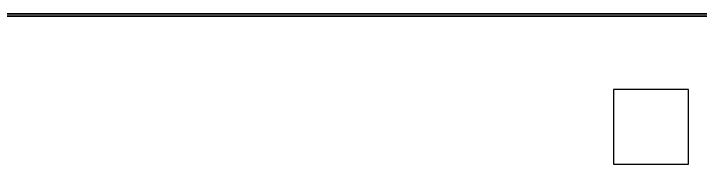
# Model space of a CAD drawing. Extents: x -200 to 7200, y -200 to 2100.
# Drawn here: x 1799 to 2716, y 750 to 952 of the extents above; entities that cross this region are included whole.
import ezdxf

# ---------------------------------------------------------------- set-up
doc = ezdxf.new("R2010")
doc.units = 0
for name, color, linetype in [('GAP', 1, 'continuous'), ('PIN', 2, 'continuous'), ('VIA', 3, 'continuous')]:
    doc.layers.add(name, color=color, linetype=linetype)

# ---------------------------------------------------------------- blocks, each defined once
blk = doc.blocks.new('R2C1BGAP')
blk.add_lwpolyline([(629.5, 948.25), (3198, 948.25), (3198, 951.75), (629.5, 951.75), (629.5, 948.25)])
blk.add_solid([(629.5, 948.25), (3198, 948.25), (629.5, 951.75), (3198, 951.75)])
blk = doc.blocks.new('R2C1BPIN')
blk.add_lwpolyline([(629.5, 948.75), (3198, 948.75), (3198, 951.25), (629.5, 951.25), (629.5, 948.75)])
blk.add_solid([(629.5, 948.75), (3198, 948.75), (629.5, 951.25), (3198, 951.25)])
blk = doc.blocks.new('R2C1BVIA')
at = {"layer": 'via'}
blk.add_lwpolyline([(2600, 850), (2600, 750), (2700, 750), (2700, 850), (2600, 850)], dxfattribs=at)

msp = doc.modelspace()

# ---------------------------------------------------------------- block references
at = {"layer": 'gap'}
msp.add_blockref('R2C1BGAP', (0, 0), dxfattribs=at)
at = {"layer": 'pin'}
msp.add_blockref('R2C1BPIN', (0, 0), dxfattribs=at)
at = {"layer": 'via'}
msp.add_blockref('R2C1BVIA', (0, 0), dxfattribs=at)

doc.saveas('drawing.dxf')
